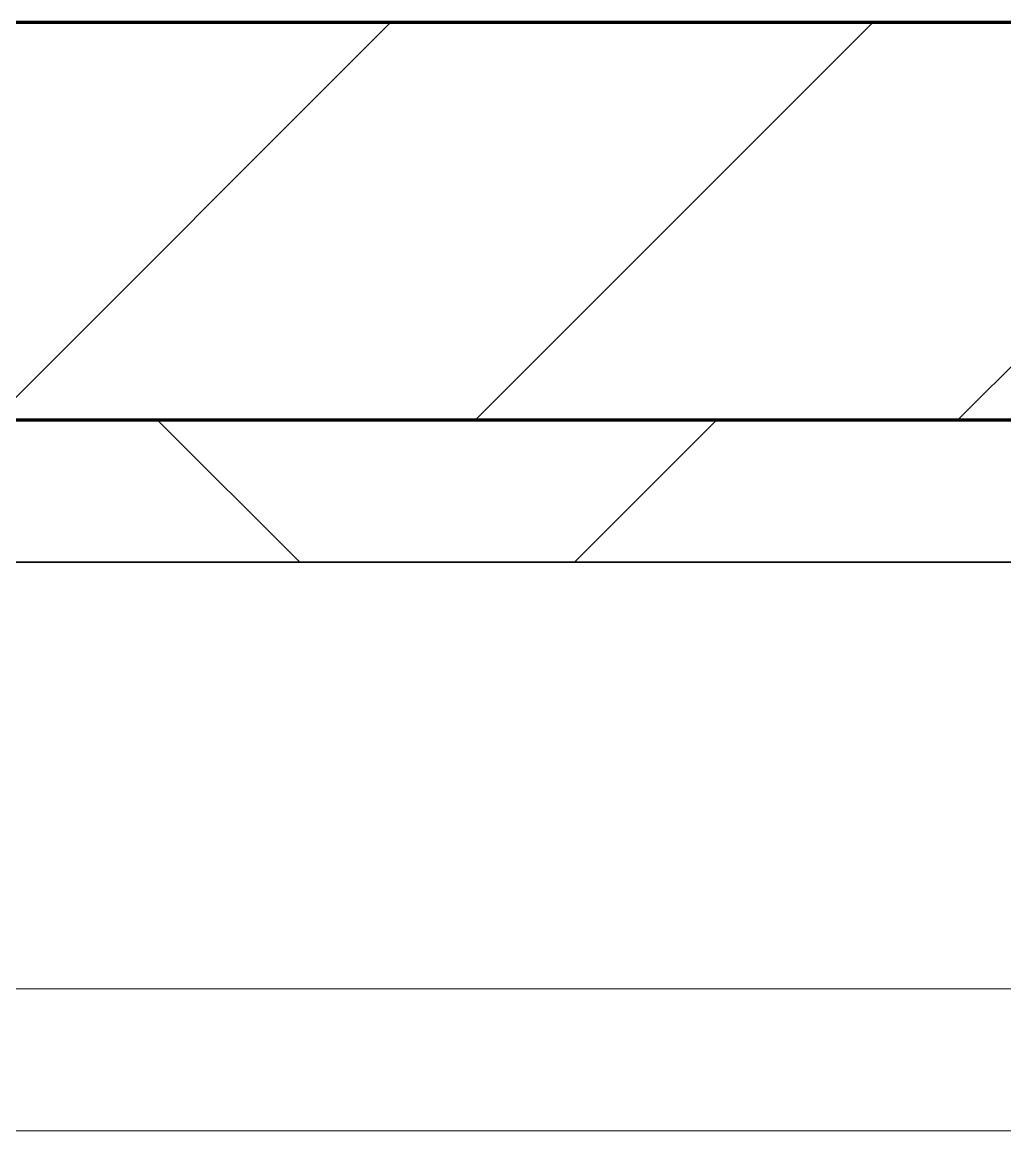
# Model space of a CAD drawing. Header units: millimetres. Extents: x -795739 to -715748, y -34378 to 22353.
# Drawn here: x -723728.1 to -723382.4, y 3879 to 4269 of the extents above; entities that cross this region are included whole.
import ezdxf

# ---------------------------------------------------------------- set-up
doc = ezdxf.new("R2010")
doc.units = ezdxf.units.MM
for name, color, linetype, lineweight in [('A-GLAZ-CURT', 2, 'Continuous', 9), ('A-WALL', 5, 'Continuous', 35), ('A-WALL-FNSH', 2, 'Continuous', 35), ('A-WALL-PATT', 1, 'Continuous', 9)]:
    doc.layers.add(name, color=color, linetype=linetype, lineweight=lineweight)

# ---------------------------------------------------------------- blocks, each defined once
blk = doc.blocks.new('System Panel - DPA-AR_Metal Ceiling Rectangular Panel-V13-4282-01 ENLARGED LOWER PLATFORM LEVEL - REFLECTED CEILING PLAN - SHEET 3')
at = {"layer": 'A-GLAZ-CURT'}
for p, q in [((-724307.37, 4079.02), (-726707.37, 4079.02)), ((-726707.37, 4079.02), (-724307.37, 4079.02)), ((-726707.37, 3929.03), (-724307.37, 3929.03)), ((-724307.37, 3929.03), (-726707.37, 3929.03))]:
    blk.add_line(p, q, dxfattribs=at)
blk = doc.blocks.new('System Panel - DPA-AR_Metal Ceiling Rectangular Panel-V27-4282-01 ENLARGED LOWER PLATFORM LEVEL - REFLECTED CEILING PLAN - SHEET 3')
at = {"layer": 'A-GLAZ-CURT'}
for p, q in [((-773182.37, 3879.03), (-775582.37, 3879.03)), ((-775582.37, 3879.03), (-773182.37, 3879.03))]:
    blk.add_line(p, q, dxfattribs=at)
blk = doc.blocks.new('PPLS-PP19_Custom Tile Pattern - Custom Tile Pattern-V85-4282-01 ENLARGED LOWER PLATFORM LEVEL - REFLECTED CEILING PLAN - SHEET 3')
at = {"layer": 'A-GLAZ-CURT'}
for p, q in [((-300, 0), (300, 0)), ((300, 0), (-300, 0)), ((230.06, 0), (300, 0)), ((-300, -50), (300, -50)), ((300, -50), (-300, -50))]:
    blk.add_line(p, q, dxfattribs=at)
for points, knots in [([(300, 0), (286.53, 0), (254.22, 0), (221.23, 0), (204.29, 0), (203.77, 0)], [-285.253232, -285.253232, -285.253232, -285.253232, -244.693688, -187.987675, -186.190053, -186.190053, -186.190053, -186.190053]), ([(300, 0), (288.22, 0), (262, 0), (230.43, 0), (219.94, 0), (219.02, 0)], [-12528.858583, -12528.858583, -12528.858583, -12528.858583, -11905.454923, -11162.864862, -10856.732305, -10856.732305, -10856.732305, -10856.732305]), ([(284.76, 0), (284.76, 0), (285.09, 0), (287.47, 0), (293.59, 0), (297.76, 0), (300, 0)], [-4110.630118, -4110.630118, -4110.630118, -4110.630118, -4053.389046, -3959.664717, -3862.421465, -3746.95702, -3746.95702, -3746.95702, -3746.95702])]:
    blk.add_open_spline(points, degree=3, knots=knots, dxfattribs=at)
blk = doc.blocks.new('PPLS-PP19_Custom Tile Pattern - Custom Tile Pattern-V86-4282-01 ENLARGED LOWER PLATFORM LEVEL - REFLECTED CEILING PLAN - SHEET 3')
at = {"layer": 'A-GLAZ-CURT'}
for p, q in [((-300, 0), (300, 0)), ((300, 0), (-300, 0)), ((-293.07, 0), (-275.75, 0)), ((-275.75, 0), (-293.07, 0)), ((-222.32, 0), (-205, 0)), ((-205, 0), (-222.32, 0)), ((-300, -50), (300, -50)), ((300, -50), (-300, -50))]:
    blk.add_line(p, q, dxfattribs=at)
at = {"layer": 'A-GLAZ-CURT', "flags": 128}
for points in [[(-300, 0), (-291.56, 0), (-283.3, 0), (-275.2, 0), (-267.26, 0), (-260.45, 0)], [(-260.45, 0), (-267.51, 0), (-275.48, 0), (-283.55, 0), (-291.73, 0), (-300, 0)], [(-125.17, 0), (-128.55, 0), (-134.16, 0), (-140.03, 0), (-145.5, 0), (-150.63, 0), (-155.53, 0), (-160.27, 0), (-164.95, 0), (-169.65, 0), (-174.47, 0), (-179.49, 0), (-184.81, 0), (-190.44, 0), (-196.37, 0), (-202.58, 0), (-209.04, 0), (-215.73, 0), (-222.63, 0), (-229.72, 0), (-236.97, 0), (-244.39, 0), (-251.96, 0), (-259.67, 0)], [(-259.45, 0), (-251.77, 0), (-244.2, 0), (-236.74, 0), (-229.36, 0), (-222.06, 0), (-214.83, 0), (-207.71, 0), (-200.76, 0), (-194.02, 0), (-187.54, 0), (-181.38, 0), (-175.58, 0), (-170.25, 0), (-165.64, 0), (-162.01, 0), (-159.53, 0), (-157.46, 0), (-154.52, 0), (-149.42, 0), (-141.84, 0), (-132.81, 0), (-126.08, 0)]]:
    blk.add_lwpolyline(points, dxfattribs=at)
at = {"layer": 'A-GLAZ-CURT'}
for points, knots in [([(-300, 0), (-284.65, 0), (-244.24, 0), (-211.24, 0), (-192.58, 0)], [-5323.127839, -5323.127839, -5323.127839, -5323.127839, -4502.809032, -3119.223735, -3119.223735, -3119.223735, -3119.223735]), ([(-125.61, 0), (-128.62, 0), (-154.17, 0), (-202.69, 0), (-262.56, 0), (-294.48, 0), (-300, 0)], [-17411.007533, -17411.007533, -17411.007533, -17411.007533, -17136.203329, -15131.813646, -13729.592194, -13439.944408, -13439.944408, -13439.944408, -13439.944408]), ([(-137.88, 0), (-140.56, 0), (-147.66, 0), (-147.69, 0), (-158.72, 0), (-174.02, 0), (-185.59, 0), (-209.77, 0), (-232.01, 0), (-255.22, 0), (-262.59, 0), (-264.9, 0), (-265.4, 0)], [-3187.727384, -3187.727384, -3187.727384, -3187.727384, -2919.378265, -2477.344047, -2237.412286, -2029.680487, -1755.085331, -1400.429864, -858.079193, -543.655514, -208.940337, 0, 0, 0, 0]), ([(-258.6, 0), (-257.91, 0), (-254.26, 0), (-241.25, 0), (-225.99, 0), (-213.1, 0), (-202.5, 0), (-196.02, 0), (-192.58, 0)], [-5722.54675, -5722.54675, -5722.54675, -5722.54675, -5657.471696, -5413.335975, -5017.494783, -4832.723979, -4666.091899, -4468.978521, -4468.978521, -4468.978521, -4468.978521]), ([(-133.82, 0), (-135.51, 0), (-137.8, 0), (-149.31, 0), (-162.01, 0), (-177.91, 0), (-199.46, 0), (-216.65, 0), (-231.26, 0), (-233.46, 0), (-234, 0)], [-2731.647847, -2731.647847, -2731.647847, -2731.647847, -2418.507304, -2308.929706, -2113.765672, -1763.376603, -1422.553702, -978.033455, -846.069444, -682.911962, -682.911962, -682.911962, -682.911962]), ([(-233.49, 0), (-233.44, 0), (-232.38, 0), (-230.74, 0), (-225.3, 0), (-223.63, 0)], [-455.274641, -455.274641, -455.274641, -455.274641, -440.605512, -119.536984, 0, 0, 0, 0]), ([(-223.63, 0), (-219.39, 0), (-208.51, 0), (-197.93, 0), (-192.59, 0)], [-5463.295695, -5463.295695, -5463.295695, -5463.295695, -5161.076232, -4867.0387, -4867.0387, -4867.0387, -4867.0387]), ([(-192.01, 0), (-186.56, 0), (-160.56, 0), (-138.31, 0), (-124.91, 0)], [-3105.157906, -3105.157906, -3105.157906, -3105.157906, -2700.551212, -1108.984966, -1108.984966, -1108.984966, -1108.984966]), ([(-192, 0), (-189.87, 0), (-182.69, 0), (-169.02, 0), (-152.12, 0), (-136.84, 0), (-128.08, 0), (-125.44, 0), (-124.73, 0)], [-4856.26284, -4856.26284, -4856.26284, -4856.26284, -4739.070012, -4465.409639, -4149.119819, -3839.893365, -3647.167523, -3541.024987, -3541.024987, -3541.024987, -3541.024987]), ([(-191.86, 0), (-190.03, 0), (-182.21, 0), (-171.77, 0), (-158.7, 0), (-157.22, 0)], [-4455.137067, -4455.137067, -4455.137067, -4455.137067, -4349.945572, -4000.813434, -3840.635403, -3840.635403, -3840.635403, -3840.635403]), ([(-152.35, 0), (-151.03, 0), (-147.71, 0), (-143.57, 0), (-138.62, 0)], [-3494.978217, -3494.978217, -3494.978217, -3494.978217, -3371.022232, -3227.460399, -3227.460399, -3227.460399, -3227.460399]), ([(-118.78, 0), (-121.86, 0), (-126.28, 0), (-136.96, 0), (-147.46, 0), (-150.03, 0), (-150.57, 0)], [-5938.474035, -5938.474035, -5938.474035, -5938.474035, -5700.061948, -5508.838257, -5298.784692, -5196.16478, -5196.16478, -5196.16478, -5196.16478]), ([(-150.34, 0), (-150.07, 0), (-147.75, 0), (-142.76, 0), (-131.72, 0), (-125.75, 0)], [-4948.728362, -4948.728362, -4948.728362, -4948.728362, -4883.323924, -4440.880425, -4082.700899, -4082.700899, -4082.700899, -4082.700899]), ([(-26.75, 0), (-27.82, 0), (-36.18, 0), (-53.55, 0), (-78.2, 0), (-110.94, 0), (-130.52, 0), (-147.74, 0), (-149.07, 0)], [-8718.362214, -8718.362214, -8718.362214, -8718.362214, -8532.293389, -8073.216054, -7508.296369, -7004.680444, -6449.282163, -6277.220794, -6277.220794, -6277.220794, -6277.220794]), ([(-148.23, 0), (-146.94, 0), (-140.15, 0), (-137.28, 0), (-133.93, 0), (-128.78, 0), (-126.5, 0)], [-6162.058746, -6162.058746, -6162.058746, -6162.058746, -6017.569127, -5560.701257, -5364.112219, -5231.017328, -5231.017328, -5231.017328, -5231.017328]), ([(-124.73, 0), (-125.4, 0), (-129.93, 0), (-139.03, 0), (-146.11, 0), (-146.95, 0)], [-980.79905, -980.79905, -980.79905, -980.79905, -945.742622, -741.901385, -489.130243, -489.130243, -489.130243, -489.130243]), ([(-146.69, 0), (-146.59, 0), (-145.49, 0), (-135.69, 0), (-128.29, 0), (-125.15, 0)], [-420.34245, -420.34245, -420.34245, -420.34245, -406.956646, -290.263673, 0, 0, 0, 0]), ([(-127.41, 0), (-131.63, 0), (-133.16, 0), (-134.09, 0), (-134.15, 0)], [-8540.990293, -8540.990293, -8540.990293, -8540.990293, -8266.114998, -8246.473386, -8246.473386, -8246.473386, -8246.473386]), ([(-134.15, 0), (-133.32, 0), (-131.16, 0), (-126.72, 0), (-124.72, 0)], [-7657.439573, -7657.439573, -7657.439573, -7657.439573, -7293.749979, -7072.125302, -7072.125302, -7072.125302, -7072.125302]), ([(-120.13, 0), (-120.14, 0), (-120.24, 0), (-121.3, 0), (-129.25, 0), (-133.82, 0)], [-2933.992132, -2933.992132, -2933.992132, -2933.992132, -2920.575025, -2840.280255, -2731.647847, -2731.647847, -2731.647847, -2731.647847]), ([(-113.43, 0), (-113.44, 0), (-113.96, 0), (-119.73, 0), (-125.43, 0), (-127.03, 0), (-127.41, 0)], [-328.499627, -328.499627, -328.499627, -328.499627, -282.672656, -98.539552, -24.539552, 0, 0, 0, 0]), ([(-126.5, 0), (-122.44, 0), (-108.71, 0), (-86.68, 0), (-66.49, 0), (-59.11, 0), (-57.64, 0)], [-5231.017328, -5231.017328, -5231.017328, -5231.017328, -4994.692869, -4542.524482, -4008.285538, -3860.98898, -3860.98898, -3860.98898, -3860.98898]), ([(-124.76, 0), (-124.67, 0), (-121.72, 0), (-113.01, 0), (-98.9, 0), (-85.29, 0), (-71.67, 0), (-65.93, 0), (-65.07, 0)], [-3350.288414, -3350.288414, -3350.288414, -3350.288414, -3342.215224, -3074.362186, -2902.289527, -2605.247022, -2322.099534, -2241.8264, -2241.8264, -2241.8264, -2241.8264]), ([(-124.75, 0), (-124.61, 0), (-120, 0), (-107.3, 0), (-90.42, 0), (-75.26, 0), (-68.41, 0), (-65.12, 0), (-63.63, 0)], [-4063.06137, -4063.06137, -4063.06137, -4063.06137, -4054.690705, -3793.097032, -3402.597032, -3144.956779, -3050.982048, -2969.237017, -2969.237017, -2969.237017, -2969.237017]), ([(-86.16, 0), (-91.37, 0), (-103.51, 0), (-117.23, 0), (-124.71, 0)], [-1681.3698, -1681.3698, -1681.3698, -1681.3698, -1374.161226, -981.210583, -981.210583, -981.210583, -981.210583]), ([(-124.7, 0), (-123.87, 0), (-118.6, 0), (-110.8, 0), (-99.5, 0), (-91.46, 0)], [-1100.783131, -1100.783131, -1100.783131, -1100.783131, -1002.059161, -460.363443, 0, 0, 0, 0]), ([(-72.93, 0), (-75.51, 0), (-89.36, 0), (-108.39, 0), (-124.7, 0)], [-19442.345229, -19442.345229, -19442.345229, -19442.345229, -18935.241197, -17438.762309, -17438.762309, -17438.762309, -17438.762309]), ([(-124.7, 0), (-124.36, 0), (-123.79, 0), (-123.43, 0), (-123.28, 0)], [-3539.564881, -3539.564881, -3539.564881, -3539.564881, -3488.92562, -3439.852845, -3439.852845, -3439.852845, -3439.852845]), ([(-124.62, 0), (-122.54, 0), (-113.72, 0), (-92.04, 0), (-74.02, 0), (-62.74, 0), (-60.36, 0), (-59.97, 0)], [-7068.405759, -7068.405759, -7068.405759, -7068.405759, -6839.55839, -6236.997189, -5713.340575, -5140.470607, -5006.787413, -5006.787413, -5006.787413, -5006.787413]), ([(-122.08, 0), (-122.01, 0), (-121.69, 0), (-121.2, 0), (-120.88, 0)], [-3136.336417, -3136.336417, -3136.336417, -3136.336417, -3110.304437, -3035.164275, -3035.164275, -3035.164275, -3035.164275]), ([(-36.33, 0), (-36.43, 0), (-37.27, 0), (-45.02, 0), (-46.13, 0), (-60.59, 0), (-81.23, 0), (-99.51, 0), (-114.02, 0), (-117.28, 0), (-118.78, 0)], [-1855.773136, -1855.773136, -1855.773136, -1855.773136, -1810.870157, -1672.078046, -1405.135169, -1060.00838, -740.068933, -229.489605, -116.330425, 0, 0, 0, 0]), ([(-117.74, 0), (-117.19, 0), (-114.78, 0), (-113.43, 0), (-113.43, 0)], [-821.249067, -821.249067, -821.249067, -821.249067, -394.672656, -330.879064, -330.879064, -330.879064, -330.879064]), ([(-57.16, 0), (-58.3, 0), (-66.22, 0), (-85.2, 0), (-107.61, 0), (-116.56, 0), (-117.56, 0)], [-2956.49664, -2956.49664, -2956.49664, -2956.49664, -2842.901703, -2193.204658, -1433.981041, -985.49888, -985.49888, -985.49888, -985.49888]), ([(-115.82, 0), (-114.96, 0), (-110.41, 0), (-96.78, 0), (-77.63, 0), (-64.39, 0), (-56.83, 0)], [-5724.064692, -5724.064692, -5724.064692, -5724.064692, -5430.283136, -5103.229623, -4799.173296, -4403.219726, -4403.219726, -4403.219726, -4403.219726]), ([(9.32, 0), (9.08, 0), (7.65, 0), (2.57, 0), (-12.23, 0), (-25.64, 0), (-40, 0), (-56.24, 0), (-75.59, 0), (-94, 0), (-112.01, 0), (-114.94, 0), (-115.63, 0)], [-2922.926651, -2922.926651, -2922.926651, -2922.926651, -2882.788014, -2720.818881, -2518.50168, -2125.455881, -1792.521578, -1466.981642, -1208.454564, -789.402658, -501.969187, -243.577221, -243.577221, -243.577221, -243.577221]), ([(-91.46, 0), (-90.09, 0), (-84.7, 0), (-77.43, 0), (-72.73, 0), (-72.64, 0), (-72.64, 0)], [-19832.387487, -19832.387487, -19832.387487, -19832.387487, -19753.885894, -19541.04734, -19478.625389, -19471.062469, -19471.062469, -19471.062469, -19471.062469]), ([(-63.96, 0), (-64.13, 0), (-72.5, 0), (-80.63, 0), (-86.16, 0)], [-2171.769325, -2171.769325, -2171.769325, -2171.769325, -2007.031671, -1681.3698, -1681.3698, -1681.3698, -1681.3698]), ([(-29.03, 0), (-33.97, 0), (-43.74, 0), (-56.37, 0), (-71.66, 0), (-77.83, 0), (-82.66, 0), (-83.28, 0), (-83.28, 0)], [-2680.714891, -2680.714891, -2680.714891, -2680.714891, -2413.671296, -2161.752162, -2006.592567, -1646.621388, -1424.436217, -1393.971743, -1393.971743, -1393.971743, -1393.971743]), ([(-83.28, 0), (-83.28, 0), (-82.91, 0), (-76.14, 0), (-66.88, 0), (-60.09, 0), (-56.83, 0)], [-1393.4169, -1393.4169, -1393.4169, -1393.4169, -1353.722004, -1274.333717, -1073.56893, -859.880199, -859.880199, -859.880199, -859.880199]), ([(-66.39, 0), (-66.39, 0), (-63.63, 0), (-53.63, 0), (-34.42, 0), (-29.82, 0), (-29.19, 0)], [-2493.31794, -2493.31794, -2493.31794, -2493.31794, -2315.303971, -1809.437387, -963.711516, -666.19313, -666.19313, -666.19313, -666.19313]), ([(31.18, 0), (25.97, 0), (11.99, 0), (-16.92, 0), (-47.42, 0), (-65.77, 0), (-66.37, 0), (-66.38, 0)], [-4496.803627, -4496.803627, -4496.803627, -4496.803627, -4222.080604, -3745.412743, -2981.410125, -2542.574734, -2498.224237, -2498.224237, -2498.224237, -2498.224237]), ([(-63.63, 0), (-61.49, 0), (-59.33, 0), (-57.93, 0), (-57.86, 0)], [-2969.237017, -2969.237017, -2969.237017, -2969.237017, -2851.217951, -2845.518808, -2845.518808, -2845.518808, -2845.518808]), ([(-57, 0), (-56.14, 0), (-54.01, 0), (-46.33, 0), (-42.62, 0), (-41.76, 0)], [-4669.313928, -4669.313928, -4669.313928, -4669.313928, -4469.85053, -4321.566175, -4270.495146, -4270.495146, -4270.495146, -4270.495146]), ([(-36.62, 0), (-36.62, 0), (-40.35, 0), (-43.92, 0), (-51.14, 0), (-56.81, 0)], [-4069.478503, -4069.478503, -4069.478503, -4069.478503, -3858.647035, -3538.256648, -2967.945561, -2967.945561, -2967.945561, -2967.945561]), ([(-56.79, 0), (-56.13, 0), (-53.6, 0), (-45.2, 0), (-40.79, 0), (-40.46, 0), (-40.44, 0)], [-2809.114729, -2809.114729, -2809.114729, -2809.114729, -2734.127174, -2474.780881, -2410.990208, -2350.645972, -2350.645972, -2350.645972, -2350.645972]), ([(-56.79, 0), (-55.43, 0), (-52.9, 0), (-48.53, 0), (-30.79, 0), (-18.03, 0), (8.61, 0), (15.02, 0), (22.91, 0), (31, 0), (39.04, 0), (51.19, 0), (58.74, 0), (61.34, 0), (61.45, 0)], [-3831.956456, -3831.956456, -3831.956456, -3831.956456, -3689.699207, -3546.54457, -3315.260113, -2864.387349, -2439.246196, -2084.094819, -1956.422387, -1818.904206, -1645.594513, -1443.202566, -1228.752106, -1120.932285, -1120.932285, -1120.932285, -1120.932285]), ([(-56.73, 0), (-53.59, 0), (-45.6, 0), (-36.49, 0), (-33.57, 0), (-29.94, 0), (-28.57, 0)], [-857.828765, -857.828765, -857.828765, -857.828765, -651.549973, -296.515819, -83.513472, 0, 0, 0, 0]), ([(-55.76, 0), (-49.67, 0), (-34.38, 0), (-12.78, 0), (4.23, 0), (9.64, 0), (10.14, 0), (10.18, 0)], [-4384.389977, -4384.389977, -4384.389977, -4384.389977, -4065.652676, -3589.737505, -3285.047089, -3066.359526, -3044.715262, -3044.715262, -3044.715262, -3044.715262]), ([(-51.83, 0), (-51.83, 0), (-51.78, 0), (-47.4, 0), (-46.01, 0), (-40.22, 0), (-36.78, 0)], [-632.814994, -632.814994, -632.814994, -632.814994, -627.965721, -508.377888, -260.442412, 0, 0, 0, 0]), ([(76.63, 0), (74.8, 0), (67.65, 0), (53.52, 0), (37, 0), (24.07, 0), (12.82, 0), (-2.9, 0), (-20.62, 0), (-32.81, 0), (-44.85, 0), (-51.43, 0), (-51.79, 0)], [-3095.572228, -3095.572228, -3095.572228, -3095.572228, -2950.589685, -2634.532728, -2313.748533, -2106.613311, -1925.670641, -1617.263037, -1290.787923, -1039.307308, -819.71621, -644.910881, -644.910881, -644.910881, -644.910881]), ([(-41.76, 0), (-39.9, 0), (-37.72, 0), (-36.92, 0), (-36.77, 0)], [-4270.495146, -4270.495146, -4270.495146, -4270.495146, -4161.040818, -4106.245333, -4106.245333, -4106.245333, -4106.245333]), ([(-36.78, 0), (-32.43, 0), (-19.22, 0), (8.83, 0), (43.36, 0), (68.34, 0), (77.66, 0), (78.96, 0)], [-6191.144455, -6191.144455, -6191.144455, -6191.144455, -5862.463379, -5340.621928, -4573.028122, -4094.177415, -4007.080669, -4007.080669, -4007.080669, -4007.080669]), ([(-36.29, 0), (-36.29, 0), (-34.66, 0), (-28.88, 0), (-26.95, 0), (-26.54, 0)], [-9150.272121, -9150.272121, -9150.272121, -9150.272121, -9057.163041, -8919.836787, -8834.607043, -8834.607043, -8834.607043, -8834.607043]), ([(30.82, 0), (29.27, 0), (20.14, 0), (3.54, 0), (-16.58, 0), (-34.76, 0), (-36.04, 0)], [-10462.034656, -10462.034656, -10462.034656, -10462.034656, -10363.088938, -9884.23066, -9424.652049, -9182.880979, -9182.880979, -9182.880979, -9182.880979]), ([(-33.34, 0), (-33.34, 0), (-32.93, 0), (-31.16, 0), (-30.52, 0)], [-2415.024266, -2415.024266, -2415.024266, -2415.024266, -2357.633367, -2323.618664, -2323.618664, -2323.618664, -2323.618664]), ([(9.89, 0), (6.93, 0), (-2.75, 0), (-17.84, 0), (-30.57, 0), (-31.82, 0), (-32, 0)], [-3485.427997, -3485.427997, -3485.427997, -3485.427997, -3333.063701, -2994.501669, -2698.150104, -2614.070998, -2614.070998, -2614.070998, -2614.070998]), ([(-30.76, 0), (-30.73, 0), (-29.99, 0), (-23.47, 0), (-15.75, 0), (-15.19, 0)], [-54176.191683, -54176.191683, -54176.191683, -54176.191683, -54157.274271, -53749.15266, -53717.791567, -53717.791567, -53717.791567, -53717.791567]), ([(-30.52, 0), (-27.11, 0), (-17.83, 0), (-1.67, 0), (8.47, 0), (11.06, 0)], [-2323.618664, -2323.618664, -2323.618664, -2323.618664, -2142.497158, -1716.209403, -1565.626826, -1565.626826, -1565.626826, -1565.626826]), ([(-13, 0), (-14.35, 0), (-17.68, 0), (-25.97, 0), (-29.52, 0), (-30.21, 0)], [-55207.591944, -55207.591944, -55207.591944, -55207.591944, -54789.006179, -54461.685999, -54290.791712, -54290.791712, -54290.791712, -54290.791712]), ([(8.33, 0), (8.19, 0), (7.18, 0), (0.32, 0), (-13.89, 0), (-24.92, 0), (-29.03, 0)], [-3574.286521, -3574.286521, -3574.286521, -3574.286521, -3526.962355, -3285.499107, -2903.012179, -2680.714891, -2680.714891, -2680.714891, -2680.714891]), ([(-28.98, 0), (-28.66, 0), (-27.39, 0), (-24.45, 0), (-22.56, 0)], [-166.548282, -166.548282, -166.548282, -166.548282, -102.06493, 0, 0, 0, 0]), ([(-28.57, 0), (-26.93, 0), (-20.29, 0), (-11.45, 0), (0.65, 0), (7.8, 0), (10.05, 0)], [-5361.429781, -5361.429781, -5361.429781, -5361.429781, -5261.36855, -5050.479954, -4785.90057, -4666.429624, -4666.429624, -4666.429624, -4666.429624]), ([(-22.56, 0), (-20.27, 0), (-17.03, 0), (-11.36, 0), (-7.66, 0), (-6.6, 0), (-6.44, 0)], [-56468.192263, -56468.192263, -56468.192263, -56468.192263, -56344.022017, -56303.229861, -56166.290093, -56124.392176, -56124.392176, -56124.392176, -56124.392176]), ([(-15.19, 0), (-13.07, 0), (7.48, 0), (42.82, 0), (88.72, 0), (120.63, 0), (138.28, 0), (138.53, 0)], [-461.142613, -461.142613, -461.142613, -461.142613, -429.606584, -390.253598, -346.313304, -291.370682, -290.5735, -290.5735, -290.5735, -290.5735]), ([(-6.54, 0), (-6.73, 0), (-7.2, 0), (-7.6, 0), (-7.79, 0)], [-56009.792147, -56009.792147, -56009.792147, -56009.792147, -55949.290093, -55895.192118, -55895.192118, -55895.192118, -55895.192118]), ([(-2.63, 0), (-2.47, 0), (-1.22, 0), (3.81, 0), (9.06, 0), (10.05, 0)], [-226.825321, -226.825321, -226.825321, -226.825321, -220.269177, -206.416616, -203.360633, -203.360633, -203.360633, -203.360633]), ([(11.03, 0), (6.41, 0), (1.93, 0), (-1.67, 0), (-2.25, 0)], [-273.486897, -273.486897, -273.486897, -273.486897, -246.234814, -234.646884, -234.646884, -234.646884, -234.646884]), ([(11.01, 0), (12.37, 0), (17.39, 0), (22.54, 0), (24.49, 0)], [-202.376442, -202.376442, -202.376442, -202.376442, -198.214427, -187.717507, -187.717507, -187.717507, -187.717507]), ([(11.03, 0), (12.02, 0), (15.9, 0), (21.24, 0), (24.62, 0), (24.72, 0), (24.72, 0)], [-4649.137152, -4649.137152, -4649.137152, -4649.137152, -4596.498881, -4445.288762, -4384.376941, -4376.041937, -4376.041937, -4376.041937, -4376.041937]), ([(70.61, 0), (66.16, 0), (55.8, 0), (39.61, 0), (27.32, 0), (16.12, 0), (11.05, 0)], [-4647.237329, -4647.237329, -4647.237329, -4647.237329, -4326.416877, -4098.545751, -3766.694881, -3505.390818, -3505.390818, -3505.390818, -3505.390818]), ([(78.92, 0), (71.95, 0), (57.35, 0), (35.84, 0), (19.82, 0), (13.23, 0), (11.17, 0)], [-351.007497, -351.007497, -351.007497, -351.007497, -330.153101, -307.516438, -285.83788, -273.754698, -273.754698, -273.754698, -273.754698]), ([(24.69, 0), (24.54, 0), (20.99, 0), (16.4, 0), (12.55, 0), (11.19, 0)], [-4368.572414, -4368.572414, -4368.572414, -4368.572414, -4306.476363, -4080.000647, -3872.143731, -3872.143731, -3872.143731, -3872.143731]), ([(11.91, 0), (17.75, 0), (25.21, 0), (37.44, 0), (45.92, 0), (57.76, 0), (64.47, 0), (72.74, 0), (75.22, 0), (76.03, 0), (76.21, 0)], [-1549.07911, -1549.07911, -1549.07911, -1549.07911, -1206.526904, -1089.329421, -901.315459, -753.071572, -495.328968, -421.953223, -334.951786, -290.452333, -290.452333, -290.452333, -290.452333]), ([(18.16, 0), (19.15, 0), (24.25, 0), (25.66, 0), (26.12, 0)], [-5700.113719, -5700.113719, -5700.113719, -5700.113719, -5554.232259, -5302.431367, -5302.431367, -5302.431367, -5302.431367]), ([(78.52, 0), (76.95, 0), (72.29, 0), (62.26, 0), (51.85, 0), (43.81, 0), (29.53, 0), (20.67, 0), (18.85, 0), (18.16, 0)], [-7033.519254, -7033.519254, -7033.519254, -7033.519254, -6924.452779, -6738.82075, -6548.303034, -6314.283804, -6135.05769, -5972.647715, -5832.674503, -5832.674503, -5832.674503, -5832.674503]), ([(27.44, 0), (27.9, 0), (29.54, 0), (38.07, 0), (53.39, 0), (70.02, 0), (77.08, 0), (78.48, 0)], [-5037.309798, -5037.309798, -5037.309798, -5037.309798, -4887.603822, -4705.298446, -4353.683244, -3960.84581, -3844.262741, -3844.262741, -3844.262741, -3844.262741]), ([(27.89, 0), (29.09, 0), (33.4, 0), (48.37, 0), (64.04, 0), (74.64, 0), (78.1, 0)], [-147.777612, -147.777612, -147.777612, -147.777612, -135.792042, -118.513713, -97.899267, -87.867769, -87.867769, -87.867769, -87.867769]), ([(53.18, 0), (53.06, 0), (52.22, 0), (44.99, 0), (36.46, 0), (30.82, 0)], [-622.740158, -622.740158, -622.740158, -622.740158, -566.066452, -360.610861, 0, 0, 0, 0]), ([(136.44, 0), (121.66, 0), (86.93, 0), (51.16, 0), (31.18, 0)], [-106.750556, -106.750556, -106.750556, -106.750556, -59.610984, 0, 0, 0, 0]), ([(146.31, 0), (144.65, 0), (133.85, 0), (109.77, 0), (76.86, 0), (57.82, 0), (46.51, 0), (41.18, 0), (36.02, 0), (35.54, 0), (35.54, 0)], [-469.576156, -469.576156, -469.576156, -469.576156, -458.593899, -401.860199, -357.622665, -341.267687, -334.000314, -326.15566, -319.318397, -317.489778, -317.489778, -317.489778, -317.489778]), ([(36.29, 0), (37.77, 0), (48.82, 0), (61.29, 0), (72.71, 0), (78.92, 0)], [-314.598523, -314.598523, -314.598523, -314.598523, -305.899624, -287.17622, -263.794481, -263.794481, -263.794481, -263.794481])]:
    blk.add_open_spline(points, degree=3, knots=knots, dxfattribs=at)
for points in [[(-58.83, 0), (-58.45, 0), (-58.05, 0), (-57.51, 0)], [(-39.84, 0), (-39.08, 0), (-38.11, 0), (-37.36, 0)], [(11.01, 0), (10.44, 0), (9.97, 0), (9.63, 0)], [(24.49, 0), (25.23, 0), (25.72, 0), (26.04, 0)]]:
    blk.add_open_spline(points, degree=3, dxfattribs=at)
blk = doc.blocks.new('*U553')
at = {"layer": 'A-GLAZ-CURT', "rotation": 180}
for name, p in [('PPLS-PP19_Custom Tile Pattern - Custom Tile Pattern-V86-4282-01 ENLARGED LOWER PLATFORM LEVEL - REFLECTED CEILING PLAN - SHEET 3', (55200, 500)), ('PPLS-PP19_Custom Tile Pattern - Custom Tile Pattern-V85-4282-01 ENLARGED LOWER PLATFORM LEVEL - REFLECTED CEILING PLAN - SHEET 3', (55800, 500))]:
    blk.add_blockref(name, p, dxfattribs=at)
at = {"layer": 'A-GLAZ-CURT'}
for name, p in [('System Panel - DPA-AR_Metal Ceiling Rectangular Panel-V13-4282-01 ENLARGED LOWER PLATFORM LEVEL - REFLECTED CEILING PLAN - SHEET 3', (781282.37, -3579.02)), ('System Panel - DPA-AR_Metal Ceiling Rectangular Panel-V27-4282-01 ENLARGED LOWER PLATFORM LEVEL - REFLECTED CEILING PLAN - SHEET 3', (830157.37, -3579.02))]:
    blk.add_blockref(name, p, dxfattribs=at)

msp = doc.modelspace()

# ---------------------------------------------------------------- hatches: boundary and pattern name
at = {"layer": 'A-WALL-PATT', "lineweight": 9}
h = msp.add_hatch(dxfattribs=at)
h.set_pattern_fill('FP_2', color=256, style=0, pattern_type=2)
h.set_pattern_definition([(45, (0, 0), (-84.852814, 84.852814), [])])
h.paths.add_polyline_path([(-721521.38, 4129.02), (-720978.37, 4129.02), (-720978.37, 4269.02), (-728752.37, 4269.02), (-728752.37, 4129.02), (-722064.39, 4129.02)])
h = msp.add_hatch(dxfattribs=at)
h.set_pattern_fill('FP_3', color=256, style=0, pattern_type=2)
h.set_pattern_definition([(45, (0, 0), (-212.13203, 212.13203), []), (135, (0, 0), (-212.13203, -212.13203), [])])
h.paths.add_polyline_path([(-721181.99, 4079.02), (-720978.37, 4079.02), (-720978.37, 4129.02), (-728752.37, 4129.02), (-728752.37, 4079.02), (-721249.87, 4079.02)])

# ---------------------------------------------------------------- linework, layer by layer
at = {"layer": 'A-WALL', "color": 7, "lineweight": 70}
for p, q in [((-728552.37, 4269.02), (-720978.37, 4269.02)), ((-720978.37, 4129.02), (-728752.37, 4129.02))]:
    msp.add_line(p, q, dxfattribs=at)
at = {"layer": 'A-WALL-FNSH', "color": 250}
for p, q in [((-728752.37, 4129.02), (-720978.37, 4129.02)), ((-720978.37, 4079.02), (-728752.37, 4079.02))]:
    msp.add_line(p, q, dxfattribs=at)

# ---------------------------------------------------------------- block references
msp.add_blockref('*U553', (-778882.37, 3579.02))

doc.saveas('drawing.dxf')
